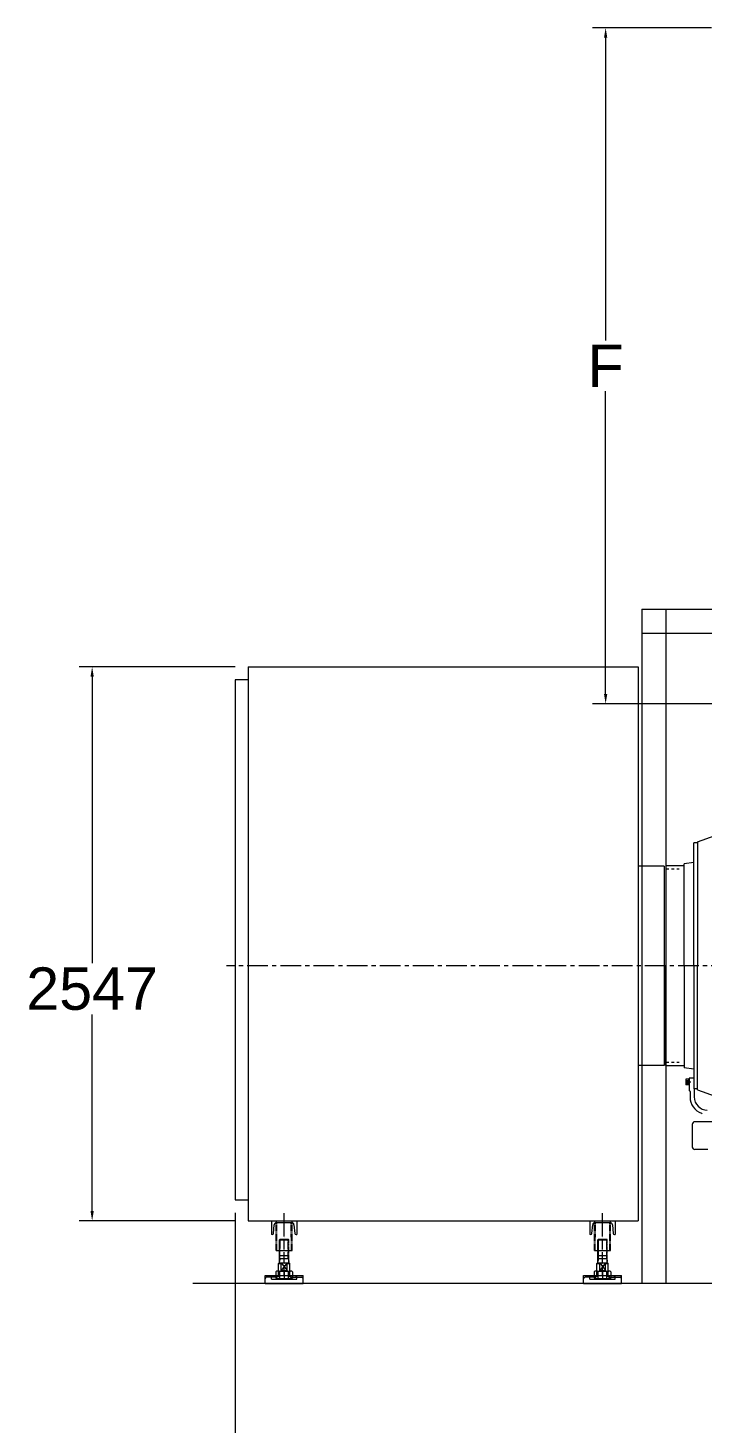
# Model space of a CAD drawing. Header units: millimetres. Extents: x 907 to 806139, y 2004 to 615514.
# Drawn here: x 287067 to 365806, y 344287 to 507233 of the extents above; entities that cross this region are included whole.
import ezdxf

# ---------------------------------------------------------------- set-up
doc = ezdxf.new("R2010")
doc.units = ezdxf.units.MM
doc.header["$LTSCALE"] = 25.4
for name, pattern in [('ACAD_ISO04W100', [30, 24, -3, 0, -3]), ('CENTER', [50.8, 31.75, -6.35, 6.35, -6.35]), ('EB_DASH', [6, 3, -3]), ('EB_DASHDOTDOT', [45, 30, -3, 3, -3, 3, -3])]:
    doc.linetypes.add(name, pattern=pattern)
doc.layers.get('Defpoints').update_dxf_attribs({"lineweight": 5})
doc.layers.add('CAXA1', color=5, linetype='CENTER', lineweight=5)
doc.layers.add('CAXAEB0', color=7, linetype='Continuous', lineweight=5)
doc.styles.add('Roman', font='arial.ttf')
doc.styles.get("Standard").update_dxf_attribs({"font": 'arial.ttf'})
doc.dimstyles.new('ISO-25', dxfattribs={"dimscale": 30, "dimtxt": 38.1, "dimasz": 38.1, "dimexe": 50.8, "dimexo": 50.8, "dimgap": 15.875, "dimtad": 1, "dimtih": 1, "dimtoh": 1, "dimdec": 1, "dimlfac": 0.03937, "dimdsep": 46, "dimtxsty": 'Standard', "dimcen": 63.5, "dimclrd": 7, "dimclre": 7, "dimclrt": 7, "dimadec": 0, "dimazin": 0, "dimtfac": 1, "dimtdec": 1, "dimtmove": 0, "dimatfit": 3, "dimfxl": 25.4, "dimlwd": 5, "dimlwe": 5, "dimarcsym": 0})

# ---------------------------------------------------------------- blocks, each defined once
blk = doc.blocks.new('*D156')
at = {"color": 7, "linetype": 'Continuous', "lineweight": 5, "transparency": 16777216}
for p, q in [((311273, 368840), (311273, 337458)), ((503555, 359082), (503555, 337458)), ((502412, 338982), (312416, 338982))]:
    blk.add_line(p, q, dxfattribs=at)
at = {"color": 7, "transparency": 16777216}
for points in [[(312416, 339173), (312416, 338792), (311273, 338982)], [(502412, 339173), (502412, 338792), (503555, 338982)]]:
    blk.add_solid(points, dxfattribs=at)
at = {"layer": 'Defpoints', "color": 0, "transparency": 16777216}
for p in [(311273, 370364), (503555, 360606), (311273, 338982)]:
    blk.add_point(p, dxfattribs=at)
at = {"color": 7, "lineweight": 5, "transparency": 16777216, "insert": (407414, 342020), "char_height": 4953, "attachment_point": 5, "style": 'Roman'}
blk.add_mtext('C', dxfattribs=at)
blk = doc.blocks.new('*D139')
at = {"color": 7, "linetype": 'Continuous', "lineweight": 5, "transparency": 16777216}
for p, q in [((311267, 432606), (293044, 432606)), ((294568, 431463), (294568, 398001)), ((294568, 369057), (294568, 391991)), ((311267, 367914), (293044, 367914))]:
    blk.add_line(p, q, dxfattribs=at)
at = {"color": 7, "transparency": 16777216}
for points in [[(294377, 431463), (294758, 431463), (294568, 432606)], [(294377, 369057), (294758, 369057), (294568, 367914)]]:
    blk.add_solid(points, dxfattribs=at)
at = {"layer": 'Defpoints', "color": 0, "transparency": 16777216}
for p in [(312791, 432606), (294568, 367914), (312791, 367914)]:
    blk.add_point(p, dxfattribs=at)
at = {"color": 7, "lineweight": 5, "transparency": 16777216, "insert": (294568, 394996), "char_height": 4953, "attachment_point": 5, "style": 'Roman'}
blk.add_mtext('2547', dxfattribs=at)
blk = doc.blocks.new('*D141')
at = {"color": 7, "linetype": 'Continuous', "lineweight": 5, "transparency": 16777216}
for p, q in [((366892, 507233), (353018, 507233)), ((354542, 506090), (354542, 470719)), ((354542, 429435), (354542, 464814)), ((374787, 428292), (353018, 428292))]:
    blk.add_line(p, q, dxfattribs=at)
at = {"color": 7, "transparency": 16777216}
for points in [[(354351, 506090), (354732, 506090), (354542, 507233)], [(354351, 429435), (354732, 429435), (354542, 428292)]]:
    blk.add_solid(points, dxfattribs=at)
at = {"layer": 'Defpoints', "color": 0, "transparency": 16777216}
for p in [(368416, 507233), (354542, 428292), (376311, 428292)]:
    blk.add_point(p, dxfattribs=at)
at = {"color": 7, "lineweight": 5, "transparency": 16777216, "insert": (354542, 467767), "char_height": 4953, "attachment_point": 5, "style": 'Roman'}
blk.add_mtext('F', dxfattribs=at)

msp = doc.modelspace()

# ---------------------------------------------------------------- linework, layer by layer
at = {"color": 7, "lineweight": 5}
for p, q in [((358774.86, 439345.85), (503554.86, 439345.85)), ((358774.86, 439345.85), (358774.86, 360605.85)), ((361568.86, 439345.85), (361568.86, 360605.85)), ((358774.86, 436551.85), (503554.86, 436551.85)), ((312791.26, 432606.06), (312791.26, 367913.94)), ((312791.26, 432606.06), (358354.87, 432606.06)), ((358354.87, 432606.06), (358354.87, 367913.94)), ((311273.16, 431087.96), (311273.16, 370364.13)), ((312791.26, 431087.96), (311273.16, 431087.96)), ((365263.73, 412160.5), (376930.78, 416406.67)), ((364830.22, 411177.21), (364830.22, 412045.93)), ((365263.73, 412045.93), (364830.22, 412045.93)), ((364830.22, 397689.85), (364830.22, 411177.21)), ((365263.73, 412160.5), (365263.73, 397689.85)), ((361391.06, 409333.65), (358354.87, 409333.65)), ((361391.06, 409333.65), (361391.06, 386046.06)), ((361629.82, 409378.93), (361568.86, 409317.97)), ((361568.86, 409317.97), (361568.86, 397689.85)), ((363702.46, 409378.93), (361629.82, 409378.93)), ((364830.22, 409759.57), (363702.46, 409611.07)), ((363702.46, 397689.85), (363702.46, 409603.11)), ((361568.86, 386061.73), (361568.86, 397689.85)), ((363702.46, 397689.85), (363702.46, 385768.64)), ((364830.21, 397689.85), (364830.23, 383928.17)), ((365263.73, 383219.2), (365263.73, 397689.85)), ((361391.06, 386046.06), (358354.87, 386046.06)), ((361629.82, 386000.77), (361568.86, 386061.73)), ((363702.46, 386000.77), (361629.82, 386000.77)), ((364830.22, 385620.14), (363702.46, 385768.64)), ((364281.59, 384568.26), (364281.58, 383105.17)), ((364830.22, 384568.25), (364281.58, 384568.26)), ((363915.82, 384446.32), (363915.82, 383775.76)), ((364220.62, 384446.32), (363915.82, 384446.32)), ((364220.62, 384274.57), (363915.82, 384274.57)), ((364220.62, 383947.51), (363915.82, 383947.51)), ((364220.62, 383775.76), (363915.82, 383775.76)), ((364220.62, 384446.32), (364220.62, 383775.76)), ((364220.62, 384404.09), (364281.58, 384404.09)), ((364281.58, 384094.97), (364220.62, 384149.11)), ((364281.58, 384071.84), (364220.62, 384125.98)), ((364220.62, 383817.99), (364281.58, 383817.99)), ((364281.58, 383105.17), (364281.58, 383105.17)), ((364281.58, 383105.17), (364312.06, 383105.17)), ((364403.5, 383013.73), (364403.5, 382373.65)), ((364830.23, 383928.17), (364830.22, 383333.77)), ((365263.73, 383333.77), (364830.22, 383333.77)), ((364891.18, 383333.77), (364891.18, 382373.65)), ((365263.73, 383219.2), (376311.02, 379198.59)), ((364662.58, 379173.25), (364662.58, 376544.19)), ((370987.18, 379478.05), (364967.38, 379478.05)), ((366469.2, 376239.39), (364967.38, 376239.39)), ((311273.16, 370364.13), (312791.26, 370364.13)), ((312791.26, 367913.94), (358354.87, 367913.94)), ((315505.54, 367913.94), (318480.39, 367913.94)), ((315505.54, 367913.94), (315505.54, 366314.96)), ((315745.77, 366448.9), (315846.89, 367460.13)), ((316142.9, 367728.01), (317843.03, 367728.01)), ((316992.97, 366203.4), (316992.97, 368025.5)), ((318139.04, 367460.13), (318240.16, 366448.9)), ((318480.39, 367913.94), (318480.39, 366314.96)), ((352691.14, 367913.94), (355665.99, 367913.94)), ((352691.14, 367913.94), (352691.14, 366314.96)), ((352931.37, 366448.9), (353032.49, 367460.13)), ((353328.5, 367728.01), (355028.63, 367728.01)), ((354178.57, 366203.4), (354178.57, 368025.5)), ((355324.64, 367460.13), (355425.76, 366448.9)), ((355665.99, 367913.94), (355665.99, 366314.96)), ((315597.76, 366314.96), (315505.54, 366314.96)), ((316435.18, 365694.75), (316509.55, 365769.12)), ((316435.18, 365694.75), (317550.75, 365694.75)), ((316435.18, 362985.73), (316435.18, 365694.75)), ((316505.63, 363505.06), (316509.55, 365769.12)), ((316509.55, 365769.12), (317476.38, 365769.12)), ((317550.75, 365694.75), (317476.38, 365769.12)), ((318388.17, 366314.96), (318480.39, 366314.96)), ((352783.36, 366314.96), (352691.14, 366314.96)), ((353620.78, 365694.75), (353695.15, 365769.12)), ((353620.78, 365694.75), (354736.35, 365694.75)), ((353620.78, 362985.73), (353620.78, 365694.75)), ((353691.23, 363505.06), (353695.15, 365769.12)), ((353695.15, 365769.12), (354661.98, 365769.12)), ((354736.35, 365694.75), (354661.98, 365769.12)), ((355573.77, 366314.96), (355665.99, 366314.96)), ((316063.33, 364448.07), (317922.61, 364448.07)), ((316416.59, 363878.19), (317569.34, 363878.19)), ((316435.18, 363506.33), (317550.75, 363506.33)), ((316505.63, 363505.06), (316435.18, 363165.98)), ((317480.3, 363505.06), (317550.75, 363165.98)), ((353248.93, 364448.07), (355108.21, 364448.07)), ((353602.19, 363878.19), (354754.94, 363878.19)), ((353620.78, 363506.33), (354736.35, 363506.33)), ((353691.23, 363505.06), (353620.78, 363165.98)), ((354665.9, 363505.06), (354736.35, 363165.98)), ((316005.39, 361956.43), (316005.39, 361201.85)), ((316252.28, 362030.95), (317733.65, 362030.95)), ((316416.59, 362985.73), (316342.22, 362911.36)), ((316342.22, 361386.75), (316342.22, 362911.36)), ((316342.22, 362911.36), (316657.78, 362911.36)), ((316416.59, 362985.73), (317569.34, 362985.73)), ((316499.18, 361201.85), (316499.18, 361956.43)), ((317328.15, 362985.73), (316657.78, 362093.28)), ((316657.78, 362985.73), (317328.15, 362093.28)), ((316657.78, 362093.28), (316657.78, 362985.73)), ((316657.78, 362093.28), (317328.15, 362093.28)), ((316992.97, 362105.46), (316992.97, 361015.78)), ((317328.15, 362093.28), (317328.15, 362985.73)), ((317328.15, 362911.36), (317643.71, 362911.36)), ((317486.76, 361201.85), (317486.76, 361956.43)), ((317569.34, 362985.73), (317643.71, 362911.36)), ((317643.71, 361386.75), (317643.71, 362911.36)), ((317980.54, 361956.43), (317980.54, 361201.85)), ((353190.99, 361956.43), (353190.99, 361201.85)), ((353437.88, 362030.95), (354919.25, 362030.95)), ((353602.19, 362985.73), (353527.82, 362911.36)), ((353527.82, 361386.75), (353527.82, 362911.36)), ((353527.82, 362911.36), (353843.38, 362911.36)), ((353602.19, 362985.73), (354754.94, 362985.73)), ((353684.78, 361201.85), (353684.78, 361956.43)), ((354513.75, 362985.73), (353843.38, 362093.28)), ((353843.38, 362985.73), (354513.75, 362093.28)), ((353843.38, 362093.28), (353843.38, 362985.73)), ((353843.38, 362093.28), (354513.75, 362093.28)), ((354178.57, 362105.46), (354178.57, 361015.78)), ((354513.75, 362093.28), (354513.75, 362985.73)), ((354513.75, 362911.36), (354829.31, 362911.36)), ((354672.36, 361201.85), (354672.36, 361956.43)), ((354754.94, 362985.73), (354829.31, 362911.36)), ((354829.31, 361386.75), (354829.31, 362911.36)), ((355166.14, 361956.43), (355166.14, 361201.85)), ((521852.96, 360605.85), (306330.5, 360605.85)), ((314761.83, 361535.49), (319224.1, 361535.49)), ((314761.83, 360605.85), (314761.83, 361535.49)), ((314761.83, 360605.85), (314761.83, 361126.45)), ((314761.83, 360605.85), (319224.1, 360605.85)), ((314761.83, 360605.85), (319224.1, 360605.85)), ((315505.54, 361312.38), (314947.76, 361312.38)), ((315505.54, 361089.27), (315505.54, 361535.49)), ((315505.54, 361535.49), (318480.39, 361535.49)), ((315505.54, 361089.27), (318480.39, 361089.27)), ((315579.91, 361312.38), (315579.91, 361535.49)), ((315988.95, 361312.38), (315579.91, 361312.38)), ((315988.95, 361312.38), (315988.95, 361535.49)), ((316137.7, 361089.27), (316137.7, 361386.75)), ((316342.22, 361386.75), (316137.7, 361386.75)), ((316156.29, 361163.64), (316156.29, 361386.75)), ((316156.29, 361163.64), (317829.64, 361163.64)), ((316252.28, 361127.34), (317733.65, 361127.34)), ((316305.03, 361386.75), (316305.03, 361535.49)), ((317643.71, 361386.75), (317848.23, 361386.75)), ((317680.9, 361386.75), (317680.9, 361535.49)), ((317829.64, 361163.64), (317829.64, 361386.75)), ((317848.23, 361089.27), (317848.23, 361386.75)), ((317996.98, 361312.38), (317996.98, 361535.49)), ((317996.98, 361312.38), (318406.02, 361312.38)), ((318406.02, 361312.38), (318406.02, 361535.49)), ((318480.39, 361089.27), (318480.39, 361535.49)), ((318480.39, 361312.38), (319038.17, 361312.38)), ((319224.1, 360605.85), (319224.1, 361535.49)), ((319224.1, 360605.85), (319224.1, 361126.45)), ((351947.43, 361535.49), (356409.7, 361535.49)), ((351947.43, 360605.85), (351947.43, 361535.49)), ((351947.43, 360605.85), (351947.43, 361126.45)), ((351947.43, 360605.85), (356409.7, 360605.85)), ((351947.43, 360605.85), (356409.7, 360605.85)), ((352691.14, 361312.38), (352133.36, 361312.38)), ((352691.14, 361089.27), (352691.14, 361535.49)), ((352691.14, 361535.49), (355665.99, 361535.49)), ((352691.14, 361089.27), (355665.99, 361089.27)), ((352765.51, 361312.38), (352765.51, 361535.49)), ((353174.55, 361312.38), (352765.51, 361312.38)), ((353174.55, 361312.38), (353174.55, 361535.49)), ((353323.3, 361089.27), (353323.3, 361386.75)), ((353527.82, 361386.75), (353323.3, 361386.75)), ((353341.89, 361163.64), (353341.89, 361386.75)), ((353341.89, 361163.64), (355015.24, 361163.64)), ((353437.88, 361127.34), (354919.25, 361127.34)), ((353490.63, 361386.75), (353490.63, 361535.49)), ((354829.31, 361386.75), (355033.83, 361386.75)), ((354866.5, 361386.75), (354866.5, 361535.49)), ((355015.24, 361163.64), (355015.24, 361386.75)), ((355033.83, 361089.27), (355033.83, 361386.75)), ((355182.58, 361312.38), (355182.58, 361535.49)), ((355182.58, 361312.38), (355591.62, 361312.38)), ((355591.62, 361312.38), (355591.62, 361535.49)), ((355665.99, 361089.27), (355665.99, 361535.49)), ((355665.99, 361312.38), (356223.77, 361312.38)), ((356409.7, 360605.85), (356409.7, 361535.49)), ((356409.7, 360605.85), (356409.7, 361126.45))]:
    msp.add_line(p, q, dxfattribs=at)
at = {"color": 7, "linetype": 'EB_DASH', "lineweight": 5, "ltscale": 4}
for p, q in [((363142.71, 408967.45), (361568.86, 408967.45)), ((363142.71, 386412.25), (361568.86, 386412.25))]:
    msp.add_line(p, q, dxfattribs=at)
at = {"color": 7, "linetype": 'ACAD_ISO04W100', "lineweight": 5, "ltscale": 0.3}
msp.add_line((364504.54, 384111.04), (363850.78, 384111.04), dxfattribs=at)
at = {"color": 7, "linetype": 'ACAD_ISO04W100', "lineweight": 5, "ltscale": 2}
for p, q in [((316992.97, 361506.93), (316992.97, 368884.08)), ((354178.57, 361506.93), (354178.57, 368884.08))]:
    msp.add_line(p, q, dxfattribs=at)
at = {"color": 7, "lineweight": 5}
for centre, radius, start, end in [((364312.06, 383013.73), 91.44, 0, 90), ((366415.18, 382373.65), 2011.68, 180, 250.5287794), ((366415.18, 382373.65), 1524, 180, 270), ((365714.14, 380390.81), 91.44, 0, 70.5287794), ((364967.38, 379173.25), 304.8, 90, 180), ((364967.38, 376544.19), 304.8, 180, 270), ((316142.9, 367430.53), 297.48, 90, 174.2894069), ((317843.03, 367430.53), 297.48, 5.7105931, 90), ((353328.5, 367430.53), 297.48, 90, 174.2894069), ((355028.63, 367430.53), 297.48, 5.7105931, 90), ((315597.76, 366463.7), 148.74, 270, 354.2894069), ((318388.17, 366463.7), 148.74, 185.7105931, 270), ((352783.36, 366463.7), 148.74, 270, 354.2894069), ((355573.77, 366463.7), 148.74, 185.7105931, 270), ((316252.28, 361584.67), 446.28, 56.4113187, 123.5886813), ((316992.97, 360357.6), 1673.35, 72.8370575, 107.1629425), ((317733.65, 361584.67), 446.28, 56.4113187, 123.5886813), ((353437.88, 361584.67), 446.28, 56.4113187, 123.5886813), ((354178.57, 360357.6), 1673.35, 72.8370575, 107.1629425), ((354919.25, 361584.67), 446.28, 56.4113187, 123.5886813), ((314947.76, 361126.45), 185.93, 90, 180), ((316252.28, 361573.62), 446.28, 236.4113187, 303.5886813), ((316992.97, 365832.75), 4743.49, 259.8407843, 280.1592157), ((316992.97, 362800.69), 1673.35, 252.8370575, 287.1629425), ((317733.65, 361573.62), 446.28, 236.4113187, 303.5886813), ((319038.17, 361126.45), 185.93, 0, 90), ((352133.36, 361126.45), 185.93, 90, 180), ((353437.88, 361573.62), 446.28, 236.4113187, 303.5886813), ((354178.57, 365832.75), 4743.49, 259.8407843, 280.1592157), ((354178.57, 362800.69), 1673.35, 252.8370575, 287.1629425), ((354919.25, 361573.62), 446.28, 236.4113187, 303.5886813), ((356223.77, 361126.45), 185.93, 0, 90)]:
    msp.add_arc(centre, radius, start, end, dxfattribs=at)
at = {"layer": 'CAXA1', "linetype": 'CENTER', "lineweight": 5, "ltscale": 3}
msp.add_line((415746.94, 397689.85), (310250.66, 397689.85), dxfattribs=at)
at = {"layer": 'CAXAEB0', "color": 7, "linetype": 'EB_DASHDOTDOT', "lineweight": 5}
for p, q in [((316063.33, 364448.07), (316063.33, 367717.17)), ((316148.58, 364448.07), (316156.29, 367728.01)), ((317835.58, 364448.07), (317829.64, 367728.01)), ((317922.61, 364448.07), (317922.61, 367717.17)), ((353248.93, 364448.07), (353248.93, 367717.17)), ((353334.18, 364448.07), (353341.89, 367728.01)), ((355021.18, 364448.07), (355015.24, 367728.01)), ((355108.21, 364448.07), (355108.21, 367717.17)), ((317480.3, 363505.06), (317476.38, 365769.12)), ((317550.75, 362985.73), (317550.75, 365694.75)), ((354665.9, 363505.06), (354661.98, 365769.12)), ((354736.35, 362985.73), (354736.35, 365694.75))]:
    msp.add_line(p, q, dxfattribs=at)

# ---------------------------------------------------------------- dimensions: what is measured, and where the dimension line sits
at = {"color": 7, "lineweight": 5}
dim = msp.add_linear_dim(base=(354541.87, 428292.14), p1=(368416.5, 507233.13), p2=(376310.59, 428292.14), angle=90, text='F', dimstyle='ISO-25', override={"dimscale": 30, "dimtxt": 165.1, "dimpost": '\\X', "dimtxsty": 'Roman', "dimtmove": 1}, dxfattribs=at)
dim.commit()
dim.dimension.update_dxf_attribs({"geometry": '*D141', "text_midpoint": (354541.87, 467766.69), "dimtype": 160})
dim = msp.add_linear_dim(base=(294567.69, 367913.94), p1=(312791.26, 432606.06), p2=(312791.26, 367913.94), angle=90, dimstyle='ISO-25', override={"dimscale": 30, "dimtxt": 165.1, "dimdec": 0, "dimpost": '\\X', "dimtxsty": 'Roman', "dimtmove": 1}, dxfattribs=at)
dim.commit()
dim.dimension.update_dxf_attribs({"geometry": '*D139', "text_midpoint": (294567.69, 394996.17), "dimtype": 160})
dim = msp.add_linear_dim(base=(311273.16, 338982.48), p1=(503554.86, 360605.85), p2=(311273.16, 370364.13), angle=180, text='C', dimstyle='ISO-25', override={"dimscale": 30, "dimtxt": 165.1, "dimpost": '\\X', "dimtxsty": 'Roman', "dimtmove": 1}, dxfattribs=at)
dim.commit()
dim.dimension.update_dxf_attribs({"geometry": '*D156', "text_midpoint": (407414.01, 342019.69)})

doc.saveas('drawing.dxf')
